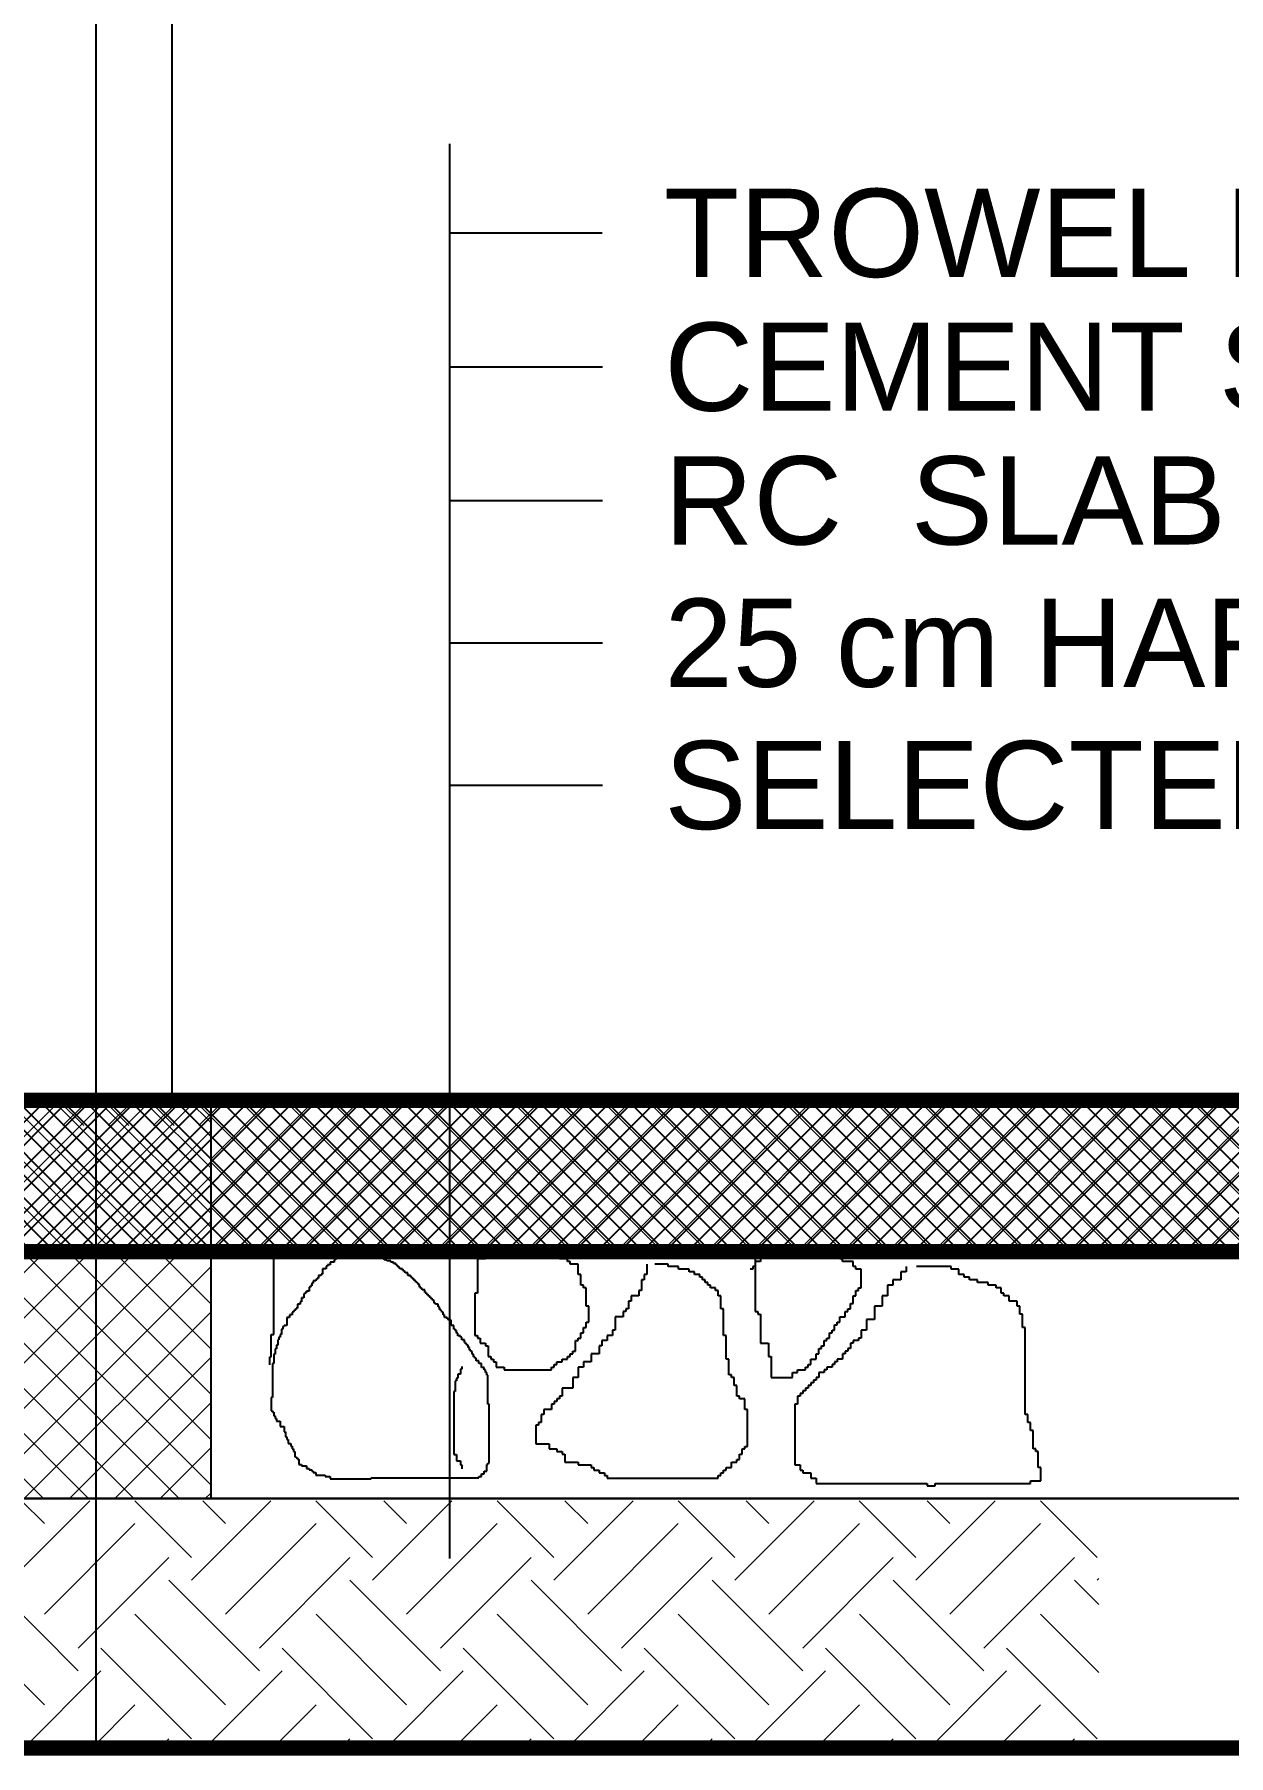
# Model space of a CAD drawing. Extents: x 250879 to 348495, y -51522 to -9360.
# Drawn here: x 281485.6 to 281722.5, y -30426.9 to -30085.6 of the extents above; entities that cross this region are included whole.
import ezdxf

# ---------------------------------------------------------------- set-up
doc = ezdxf.new("R2010")
doc.units = 0
for name, color, linetype in [('AXIS', 1, 'CONTINUOUS'), ('CURTAIN', 150, 'CONTINUOUS'), ('DIM', 3, 'CONTINUOUS'), ('TEXT', 3, 'CONTINUOUS'), ('WALL', 7, 'CONTINUOUS')]:
    doc.layers.add(name, color=color, linetype=linetype)
doc.layers.add('int fram for glaz& landscap obj.', color=252, linetype='CONTINUOUS', lineweight=15)
doc.layers.add('VIS', color=8, linetype='CONTINUOUS', lineweight=18)
doc.styles.get("Standard").update_dxf_attribs({"font": 'sanss___.ttf', "height": 15})

msp = doc.modelspace()

# ---------------------------------------------------------------- hatches: boundary and pattern name
at = {"layer": 'AXIS'}
h = msp.add_hatch(dxfattribs=at)
h.set_pattern_fill('ANSI37', color=256, style=0)
h.set_pattern_definition([(45, (10887.426, -3880), (-2.24506403, 2.24506403), []), (135, (10887.426, -3880), (-2.24506403, -2.24506403), [])])
h.paths.add_polyline_path([(280918.80191, -30297.00774), (280918.80191, -30327.00774), (283913.00858, -30327.00774), (283913.00858, -30297.00774)])
at = {"layer": 'int fram for glaz& landscap obj.'}
h = msp.add_hatch(dxfattribs=at)
h.set_pattern_fill('EARTH', color=256, scale=4, angle=45, style=0)
h.set_pattern_definition([(45, (-4472.986, -9786.993), (4e-15, 35.9210245), [25.4, -25.4]), (45, (-4479.72, -9780.258), (4e-15, 35.9210245), [25.4, -25.4]), (45, (-4486.456, -9773.523), (4e-15, 35.9210245), [25.4, -25.4]), (135, (-4486.456, -9769.033), (-35.9210245, 4e-15), [25.4, -25.4]), (135, (-4479.72, -9762.297), (-35.9210245, 4e-15), [25.4, -25.4]), (135, (-4472.986, -9755.562), (-35.9210245, 4e-15), [25.4, -25.4])])
h.paths.add_polyline_path([(281359.1188, -30376.4393), (280918.64192, -30376.4393), (280918.64192, -30425.43117), (281359.1188, -30425.43117)])
h.paths.add_polyline_path([(281696.70956, -30425.43117), (281696.70956, -30376.4393), (281359.1188, -30376.4393), (281359.1188, -30425.43117)])
edge = h.paths.add_edge_path()
edge.add_line((280702.69282, -30326.4393), (280726.23014, -30425.43117))
edge.add_line((280726.23014, -30425.43117), (280918.64192, -30425.43117))
edge.add_line((280918.64192, -30425.43117), (280918.64192, -30376.4393))
edge.add_line((280918.64192, -30376.4393), (280768.64192, -30376.4393))
edge.add_line((280768.64192, -30376.4393), (280768.64192, -30408.49508))
edge.add_line((280768.64192, -30408.49508), (280748.64192, -30408.49508))
edge.add_line((280748.64192, -30408.49508), (280748.64192, -30345.52763))
edge.add_arc((280733.05095, -30345.52763), 15.59098, -344.7979301, 0, ccw=False)
edge.add_line((280748.09635, -30341.4393), (280748.64192, -30341.4393))
edge.add_line((280748.64192, -30341.4393), (280748.64192, -30326.4393))
edge.add_line((280748.64192, -30326.4393), (280702.69282, -30326.4393))
at = {"layer": 'VIS', "ltscale": 0.0001}
h = msp.add_hatch(dxfattribs=at)
h.set_pattern_fill('ANSI37', color=256, scale=2, style=0)
h.set_pattern_definition([(45, (-67267.256, -7236.453), (-4.49012806, 4.49012806), []), (135, (-67267.256, -7236.453), (-4.49012806, -4.49012806), [])])
h.paths.add_polyline_path([(281475.12091, -30297.00774), (281520.56708, -30297.00774), (281520.56708, -30375.98063), (281475.12091, -30375.98063)])
h = msp.add_hatch(dxfattribs=at)
h.set_pattern_fill('ANSI37', color=256, scale=2, style=0)
h.set_pattern_definition([(45, (-68251.727, -10516.453), (-4.49012806, 4.49012806), []), (135, (-68251.727, -10516.453), (-4.49012806, -4.49012806), [])])
h.paths.add_polyline_path([(281605.834, -30297.00774), (281543.70219, -30297.00774), (281543.70219, -30302.00774), (281605.834, -30302.00774)], flags=17)
h.paths.add_polyline_path([(281543.70219, -30297.00774), (281538.70219, -30297.00774), (281538.70219, -30302.00774), (281543.70219, -30302.00774)], flags=17)
h.paths.add_polyline_path([(281538.70219, -30297.00774), (281488.37281, -30297.00774), (281488.37281, -30302.00774), (281538.70219, -30302.00774)])
h.paths.add_polyline_path([(282013.37281, -30327.00774), (282013.37281, -30297.00774), (281688.37281, -30297.00774), (281688.37281, -30327.00774)])
h.paths.add_polyline_path([(281520.56708, -30302.00774), (281520.56708, -30327.00774), (281688.37281, -30327.00774), (281688.37281, -30297.00774), (281605.834, -30297.00774), (281605.834, -30302.00774)])

# ---------------------------------------------------------------- linework, layer by layer
at = {"layer": 'AXIS'}
msp.add_line((281497.844, -30425.43117), (281497.844, -25587.93013), dxfattribs=at)
at = {"layer": 'CURTAIN', "linetype": 'Continuous'}
msp.add_line((281512.844, -29657.00774), (281512.844, -30297.00774), dxfattribs=at)
at = {"layer": 'DIM', "ltscale": 3}
for p, q in [((281567.98518, -30387.86933), (281567.98518, -30107.34203)), ((281567.98518, -30124.99334), (281598.19148, -30124.99334)), ((281567.98518, -30151.5177), (281598.25849, -30151.5177)), ((281567.98518, -30178.04207), (281598.25849, -30178.04207)), ((281567.98518, -30206.26154), (281598.25849, -30206.26154)), ((281567.98518, -30234.481), (281598.25849, -30234.481))]:
    msp.add_line(p, q, dxfattribs=at)
at = {"layer": 'VIS', "ltscale": 0.0001}
msp.add_line((280450.27447, -30297.00774), (284658.39662, -30297.00774), dxfattribs=at)
at = {"layer": 'WALL', "linetype": 'Continuous'}
for p, q in [((281532.29243, -30327.81173), (281532.29243, -30327.55126)), ((281532.81443, -30327.81173), (281532.29243, -30327.81173)), ((281532.81443, -30328.0722), (281532.81443, -30327.81173)), ((281533.07544, -30328.0722), (281532.81443, -30328.0722)), ((281533.07544, -30343.43747), (281533.07544, -30328.0722)), ((281545.32818, -30328.59265), (281545.06718, -30328.59265)), ((281545.06718, -30328.59265), (281545.06718, -30329.11359)), ((281546.11023, -30328.33267), (281545.32818, -30328.33267)), ((281545.32818, -30328.33267), (281545.32818, -30328.59265)), ((281546.37123, -30327.55126), (281546.11023, -30327.55126)), ((281546.11023, -30327.55126), (281546.11023, -30328.33267)), ((281546.89228, -30327.29079), (281546.37123, -30327.29079)), ((281546.37123, -30327.29079), (281546.37123, -30327.55126)), ((281547.67433, -30326.76985), (281546.89228, -30326.76985)), ((281546.89228, -30326.76985), (281546.89228, -30327.29079)), ((281551.06353, -30327.55126), (281546.89228, -30327.55126)), ((281548.19633, -30326.50938), (281547.67433, -30326.50938)), ((281547.67433, -30326.50938), (281547.67433, -30326.76985)), ((281551.06353, -30327.81173), (281551.06353, -30327.55126)), ((281553.67068, -30327.81173), (281551.06353, -30327.81173)), ((281553.67068, -30328.0722), (281553.67068, -30327.81173)), ((281554.19268, -30328.0722), (281553.67068, -30328.0722)), ((281554.19268, -30328.33267), (281554.19268, -30328.0722)), ((281554.97473, -30328.33267), (281554.19268, -30328.33267)), ((281554.97473, -30328.59265), (281554.97473, -30328.33267)), ((281555.49578, -30328.59265), (281554.97473, -30328.59265)), ((281555.49578, -30328.85312), (281555.49578, -30328.59265)), ((281575.08155, -30328.40445), (281573.5069, -30328.40445)), ((281573.5069, -30328.40445), (281573.5069, -30335.21692)), ((281577.70406, -30327.88012), (281575.08155, -30327.88012)), ((281575.08155, -30327.88012), (281575.08155, -30328.40445)), ((281581.37633, -30327.35627), (281577.70406, -30327.35627)), ((281577.70406, -30327.35627), (281577.70406, -30327.88012)), ((281589.76969, -30327.88012), (281581.37633, -30327.88012)), ((281589.76969, -30328.40445), (281589.76969, -30327.88012)), ((281591.34338, -30328.40445), (281589.76969, -30328.40445)), ((281591.34338, -30328.9283), (281591.34338, -30328.40445)), ((281628.59003, -30328.40445), (281628.59003, -30338.88483)), ((281630.16373, -30327.35627), (281629.6398, -30327.35627)), ((281629.6398, -30327.35627), (281629.6398, -30328.9283)), ((281630.68861, -30326.83242), (281630.16373, -30326.83242)), ((281630.16373, -30326.83242), (281630.16373, -30327.35627)), ((281640.65566, -30326.30809), (281630.68861, -30326.30809)), ((281630.68861, -30326.30809), (281630.68861, -30326.83242)), ((281640.65566, -30326.83242), (281640.65566, -30326.30809)), ((281641.70543, -30326.83242), (281640.65566, -30326.83242)), ((281641.70543, -30327.35627), (281641.70543, -30326.83242)), ((281643.80305, -30327.35627), (281641.70543, -30327.35627)), ((281643.80305, -30327.88012), (281643.80305, -30327.35627)), ((281645.3777, -30327.88012), (281643.80305, -30327.88012)), ((281645.3777, -30328.40445), (281645.3777, -30327.88012)), ((281645.90163, -30328.40445), (281645.3777, -30328.40445)), ((281645.90163, -30328.9283), (281645.90163, -30328.40445)), ((281542.46099, -30331.71828), (281541.93898, -30331.71828)), ((281541.93898, -30331.71828), (281541.93898, -30332.23874)), ((281542.72103, -30331.45781), (281542.46099, -30331.45781)), ((281542.46099, -30331.45781), (281542.46099, -30331.71828)), ((281543.50308, -30330.41594), (281542.72103, -30330.41594)), ((281542.72103, -30330.41594), (281542.72103, -30331.45781)), ((281543.76408, -30329.895), (281543.50308, -30329.895)), ((281543.50308, -30329.895), (281543.50308, -30330.41594)), ((281544.28513, -30329.63453), (281543.76408, -30329.63453)), ((281543.76408, -30329.63453), (281543.76408, -30329.895)), ((281545.06718, -30329.11359), (281544.28513, -30329.11359)), ((281544.28513, -30329.11359), (281544.28513, -30329.63453)), ((281556.27783, -30328.85312), (281555.49578, -30328.85312)), ((281556.27783, -30329.11359), (281556.27783, -30328.85312)), ((281556.79984, -30329.11359), (281556.27783, -30329.11359)), ((281556.79984, -30329.37406), (281556.79984, -30329.11359)), ((281557.32088, -30329.37406), (281556.79984, -30329.37406)), ((281557.32088, -30329.63453), (281557.32088, -30329.37406)), ((281557.58188, -30329.63453), (281557.32088, -30329.63453)), ((281557.58188, -30329.895), (281557.58188, -30329.63453)), ((281557.84289, -30329.895), (281557.58188, -30329.895)), ((281557.84289, -30330.15547), (281557.84289, -30329.895)), ((281558.10293, -30330.15547), (281557.84289, -30330.15547)), ((281558.10293, -30330.41594), (281558.10293, -30330.15547)), ((281558.62494, -30330.41594), (281558.10293, -30330.41594)), ((281558.62494, -30330.67641), (281558.62494, -30330.41594)), ((281558.88498, -30330.67641), (281558.62494, -30330.67641)), ((281558.88498, -30330.93688), (281558.88498, -30330.67641)), ((281559.14598, -30330.93688), (281558.88498, -30330.93688)), ((281559.14598, -30331.19734), (281559.14598, -30330.93688)), ((281559.66703, -30331.19734), (281559.14598, -30331.19734)), ((281559.66703, -30331.71828), (281559.66703, -30331.19734)), ((281560.18904, -30331.71828), (281559.66703, -30331.71828)), ((281560.18904, -30331.97827), (281560.18904, -30331.71828)), ((281560.45004, -30331.97827), (281560.18904, -30331.97827)), ((281560.45004, -30332.23874), (281560.45004, -30331.97827)), ((281591.86826, -30328.9283), (281591.34338, -30328.9283)), ((281591.86826, -30329.45215), (281591.86826, -30328.9283)), ((281593.44196, -30329.45215), (281591.86826, -30329.45215)), ((281593.44196, -30331.54852), (281593.44196, -30329.45215)), ((281593.96684, -30331.54852), (281593.44196, -30331.54852)), ((281593.96684, -30333.64488), (281593.96684, -30331.54852)), ((281607.08128, -30331.54852), (281606.55736, -30331.54852)), ((281606.55736, -30331.54852), (281606.55736, -30332.5967)), ((281607.08128, -30329.45215), (281607.08128, -30331.54852)), ((281611.27844, -30329.45215), (281608.65497, -30329.45215)), ((281611.27844, -30329.97649), (281611.27844, -30329.45215)), ((281613.37702, -30329.97649), (281611.27844, -30329.97649)), ((281613.37702, -30330.50033), (281613.37702, -30329.97649)), ((281615.47559, -30330.50033), (281613.37702, -30330.50033)), ((281615.47559, -30331.02467), (281615.47559, -30330.50033)), ((281616.5244, -30331.02467), (281615.47559, -30331.02467)), ((281616.5244, -30331.54852), (281616.5244, -30331.02467)), ((281617.57321, -30331.54852), (281616.5244, -30331.54852)), ((281617.57321, -30332.07237), (281617.57321, -30331.54852)), ((281628.06515, -30330.50033), (281627.54122, -30330.50033)), ((281628.59003, -30329.97649), (281628.06515, -30329.97649)), ((281628.06515, -30329.97649), (281628.06515, -30330.50033)), ((281629.6398, -30328.9283), (281628.59003, -30328.9283)), ((281628.59003, -30328.9283), (281628.59003, -30329.97649)), ((281648.0002, -30328.9283), (281645.90163, -30328.9283)), ((281648.0002, -30329.97649), (281648.0002, -30328.9283)), ((281648.52509, -30329.97649), (281648.0002, -30329.97649)), ((281648.52509, -30330.50033), (281648.52509, -30329.97649)), ((281649.5739, -30330.50033), (281648.52509, -30330.50033)), ((281649.5739, -30334.16873), (281649.5739, -30330.50033)), ((281658.49214, -30331.02467), (281657.44333, -30331.02467)), ((281657.44333, -30331.02467), (281657.44333, -30332.5967)), ((281658.49214, -30329.97649), (281658.49214, -30331.02467)), ((281667.41038, -30329.97649), (281660.59072, -30329.97649)), ((281667.41038, -30330.50033), (281667.41038, -30329.97649)), ((281668.98407, -30330.50033), (281667.41038, -30330.50033)), ((281668.98407, -30331.54852), (281668.98407, -30330.50033)), ((281670.03288, -30331.54852), (281668.98407, -30331.54852)), ((281670.03288, -30332.07237), (281670.03288, -30331.54852)), ((281539.33183, -30335.36389), (281539.07083, -30335.36389)), ((281539.07083, -30335.36389), (281539.07083, -30336.14529)), ((281539.59283, -30335.1039), (281539.33183, -30335.1039)), ((281539.33183, -30335.1039), (281539.33183, -30335.36389)), ((281540.11388, -30334.84343), (281539.59283, -30334.84343)), ((281539.59283, -30334.84343), (281539.59283, -30335.1039)), ((281540.37488, -30334.06202), (281540.11388, -30334.06202)), ((281540.11388, -30334.06202), (281540.11388, -30334.84343)), ((281540.63589, -30333.80155), (281540.37488, -30333.80155)), ((281540.37488, -30333.80155), (281540.37488, -30334.06202)), ((281540.89593, -30333.28062), (281540.63589, -30333.28062)), ((281540.63589, -30333.28062), (281540.63589, -30333.80155)), ((281541.41794, -30332.75968), (281540.89593, -30332.75968)), ((281540.89593, -30332.75968), (281540.89593, -30333.28062)), ((281541.67798, -30332.49921), (281541.41794, -30332.49921)), ((281541.41794, -30332.49921), (281541.41794, -30332.75968)), ((281541.93898, -30332.23874), (281541.67798, -30332.23874)), ((281541.67798, -30332.23874), (281541.67798, -30332.49921)), ((281560.71008, -30332.23874), (281560.45004, -30332.23874)), ((281560.71008, -30332.49921), (281560.71008, -30332.23874)), ((281560.97108, -30332.49921), (281560.71008, -30332.49921)), ((281560.97108, -30332.75968), (281560.97108, -30332.49921)), ((281561.23209, -30332.75968), (281560.97108, -30332.75968)), ((281561.23209, -30333.02015), (281561.23209, -30332.75968)), ((281561.49213, -30333.02015), (281561.23209, -30333.02015)), ((281561.49213, -30333.28062), (281561.49213, -30333.02015)), ((281561.75313, -30333.28062), (281561.49213, -30333.28062)), ((281561.75313, -30333.54109), (281561.75313, -30333.28062)), ((281562.01414, -30333.54109), (281561.75313, -30333.54109)), ((281562.01414, -30334.06202), (281562.01414, -30333.54109)), ((281562.27418, -30334.06202), (281562.01414, -30334.06202)), ((281562.27418, -30334.32249), (281562.27418, -30334.06202)), ((281562.53518, -30334.32249), (281562.27418, -30334.32249)), ((281562.53518, -30334.58296), (281562.53518, -30334.32249)), ((281563.05623, -30334.58296), (281562.53518, -30334.58296)), ((281563.05623, -30335.1039), (281563.05623, -30334.58296)), ((281563.31723, -30335.1039), (281563.05623, -30335.1039)), ((281563.31723, -30335.36389), (281563.31723, -30335.1039)), ((281563.57823, -30335.36389), (281563.31723, -30335.36389)), ((281563.57823, -30335.62436), (281563.57823, -30335.36389)), ((281573.5069, -30335.21692), (281572.98298, -30335.21692)), ((281572.98298, -30335.21692), (281572.98298, -30343.60142)), ((281594.49173, -30333.64488), (281593.96684, -30333.64488)), ((281594.49173, -30334.16873), (281594.49173, -30333.64488)), ((281595.01565, -30334.16873), (281594.49173, -30334.16873)), ((281595.01565, -30337.83713), (281595.01565, -30334.16873)), ((281606.03247, -30334.69258), (281605.50759, -30334.69258)), ((281605.50759, -30334.69258), (281605.50759, -30335.74077)), ((281606.55736, -30332.5967), (281606.03247, -30332.5967)), ((281606.03247, -30332.5967), (281606.03247, -30334.69258)), ((281618.0981, -30332.07237), (281617.57321, -30332.07237)), ((281618.0981, -30332.5967), (281618.0981, -30332.07237)), ((281618.62298, -30332.5967), (281618.0981, -30332.5967)), ((281618.62298, -30333.12055), (281618.62298, -30332.5967)), ((281619.14691, -30333.12055), (281618.62298, -30333.12055)), ((281619.14691, -30333.64488), (281619.14691, -30333.12055)), ((281619.67179, -30333.64488), (281619.14691, -30333.64488)), ((281619.67179, -30334.16873), (281619.67179, -30333.64488)), ((281620.72156, -30334.16873), (281619.67179, -30334.16873)), ((281620.72156, -30334.69258), (281620.72156, -30334.16873)), ((281621.24549, -30334.69258), (281620.72156, -30334.69258)), ((281621.24549, -30335.74077), (281621.24549, -30334.69258)), ((281648.52509, -30335.74077), (281648.52509, -30334.69258)), ((281648.52509, -30334.69258), (281649.04901, -30334.69258)), ((281649.04901, -30334.69258), (281649.04901, -30334.16873)), ((281649.04901, -30334.16873), (281649.5739, -30334.16873)), ((281655.86963, -30333.64488), (281654.81987, -30333.64488)), ((281654.81987, -30333.64488), (281654.81987, -30335.74077)), ((281657.44333, -30332.5967), (281655.86963, -30332.5967)), ((281655.86963, -30332.5967), (281655.86963, -30333.64488)), ((281671.08265, -30332.07237), (281670.03288, -30332.07237)), ((281671.08265, -30332.5967), (281671.08265, -30332.07237)), ((281672.65634, -30332.5967), (281671.08265, -30332.5967)), ((281672.65634, -30333.12055), (281672.65634, -30332.5967)), ((281674.75492, -30333.12055), (281672.65634, -30333.12055)), ((281674.75492, -30333.64488), (281674.75492, -30333.12055)), ((281676.32862, -30333.64488), (281674.75492, -30333.64488)), ((281676.32862, -30334.16873), (281676.32862, -30333.64488)), ((281677.37743, -30334.16873), (281676.32862, -30334.16873)), ((281677.37743, -30335.21692), (281677.37743, -30334.16873)), ((281677.90231, -30335.21692), (281677.37743, -30335.21692)), ((281677.90231, -30335.74077), (281677.90231, -30335.21692)), ((281537.24669, -30338.7495), (281536.98568, -30338.7495)), ((281536.98568, -30338.7495), (281536.98568, -30339.00997)), ((281537.50673, -30338.48952), (281537.24669, -30338.48952)), ((281537.24669, -30338.48952), (281537.24669, -30338.7495)), ((281537.76773, -30338.22905), (281537.50673, -30338.22905)), ((281537.50673, -30338.22905), (281537.50673, -30338.48952)), ((281538.28878, -30337.44764), (281537.76773, -30337.44764)), ((281537.76773, -30337.44764), (281537.76773, -30338.22905)), ((281538.54978, -30336.9267), (281538.28878, -30336.9267)), ((281538.28878, -30336.9267), (281538.28878, -30337.44764)), ((281539.07083, -30336.14529), (281538.54978, -30336.14529)), ((281538.54978, -30336.14529), (281538.54978, -30336.9267)), ((281563.83924, -30335.62436), (281563.57823, -30335.62436)), ((281563.83924, -30335.88483), (281563.83924, -30335.62436)), ((281564.09928, -30335.88483), (281563.83924, -30335.88483)), ((281564.09928, -30336.14529), (281564.09928, -30335.88483)), ((281564.36028, -30336.14529), (281564.09928, -30336.14529)), ((281564.36028, -30336.40576), (281564.36028, -30336.14529)), ((281564.62129, -30336.40576), (281564.36028, -30336.40576)), ((281564.62129, -30336.66623), (281564.62129, -30336.40576)), ((281564.88133, -30336.66623), (281564.62129, -30336.66623)), ((281564.88133, -30337.18717), (281564.88133, -30336.66623)), ((281565.14233, -30337.18717), (281564.88133, -30337.18717)), ((281565.14233, -30337.44764), (281565.14233, -30337.18717)), ((281565.66338, -30337.44764), (281565.14233, -30337.44764)), ((281565.66338, -30337.96858), (281565.66338, -30337.44764)), ((281565.92438, -30337.96858), (281565.66338, -30337.96858)), ((281565.92438, -30338.48952), (281565.92438, -30337.96858)), ((281566.18539, -30338.48952), (281565.92438, -30338.48952)), ((281566.18539, -30338.7495), (281566.18539, -30338.48952)), ((281566.44639, -30338.7495), (281566.18539, -30338.7495)), ((281566.44639, -30339.00997), (281566.44639, -30338.7495)), ((281595.54054, -30337.83713), (281595.01565, -30337.83713)), ((281595.54054, -30340.9812), (281595.54054, -30337.83713)), ((281603.40901, -30338.36098), (281602.88508, -30338.36098)), ((281602.88508, -30338.36098), (281602.88508, -30338.88483)), ((281603.93389, -30336.78895), (281603.40901, -30336.78895)), ((281603.40901, -30336.78895), (281603.40901, -30338.36098)), ((281605.50759, -30335.74077), (281603.93389, -30335.74077)), ((281603.93389, -30335.74077), (281603.93389, -30336.78895)), ((281621.77037, -30335.74077), (281621.24549, -30335.74077)), ((281621.77037, -30338.36098), (281621.77037, -30335.74077)), ((281622.29526, -30338.36098), (281621.77037, -30338.36098)), ((281622.29526, -30343.60142), (281622.29526, -30338.36098)), ((281646.9514, -30338.88483), (281646.9514, -30338.36098)), ((281646.9514, -30338.36098), (281647.47532, -30338.36098)), ((281647.47532, -30338.36098), (281647.47532, -30337.3128)), ((281647.47532, -30337.3128), (281648.0002, -30337.3128)), ((281648.0002, -30337.3128), (281648.0002, -30335.74077)), ((281648.0002, -30335.74077), (281648.52509, -30335.74077)), ((281653.77106, -30337.83713), (281652.19736, -30337.83713)), ((281652.19736, -30337.83713), (281652.19736, -30340.45735)), ((281654.81987, -30335.74077), (281653.77106, -30335.74077)), ((281653.77106, -30335.74077), (281653.77106, -30337.83713)), ((281678.95112, -30335.74077), (281677.90231, -30335.74077)), ((281678.95112, -30336.78895), (281678.95112, -30335.74077)), ((281680.52482, -30336.78895), (281678.95112, -30336.78895)), ((281680.52482, -30337.83713), (281680.52482, -30336.78895)), ((281681.0497, -30337.83713), (281680.52482, -30337.83713)), ((281681.0497, -30339.40917), (281681.0497, -30337.83713)), ((281535.16058, -30341.87514), (281534.89958, -30341.87514)), ((281534.89958, -30341.87514), (281534.89958, -30342.39559)), ((281535.68163, -30341.61467), (281535.16058, -30341.61467)), ((281535.16058, -30341.61467), (281535.16058, -30341.87514)), ((281536.20363, -30340.05185), (281535.68163, -30340.05185)), ((281535.68163, -30340.05185), (281535.68163, -30341.61467)), ((281536.72468, -30339.53091), (281536.20363, -30339.53091)), ((281536.20363, -30339.53091), (281536.20363, -30340.05185)), ((281536.98568, -30339.00997), (281536.72468, -30339.00997)), ((281536.72468, -30339.00997), (281536.72468, -30339.53091)), ((281566.70643, -30339.00997), (281566.44639, -30339.00997)), ((281566.70643, -30339.53091), (281566.70643, -30339.00997)), ((281566.96743, -30339.53091), (281566.70643, -30339.53091)), ((281566.96743, -30340.05185), (281566.96743, -30339.53091)), ((281567.48848, -30340.05185), (281566.96743, -30340.05185)), ((281567.48848, -30340.31232), (281567.48848, -30340.05185)), ((281567.74948, -30340.31232), (281567.48848, -30340.31232)), ((281567.74948, -30340.57279), (281567.74948, -30340.31232)), ((281568.27053, -30340.57279), (281567.74948, -30340.57279)), ((281568.27053, -30341.61467), (281568.27053, -30340.57279)), ((281568.79254, -30341.61467), (281568.27053, -30341.61467)), ((281568.79254, -30342.39559), (281568.79254, -30341.61467)), ((281594.49173, -30343.07708), (281594.49173, -30342.02938)), ((281594.49173, -30342.02938), (281595.01565, -30342.02938)), ((281595.01565, -30342.02938), (281595.01565, -30340.9812)), ((281595.01565, -30340.9812), (281595.54054, -30340.9812)), ((281602.3602, -30339.93302), (281600.7865, -30339.93302)), ((281600.7865, -30339.93302), (281600.7865, -30342.55323)), ((281602.88508, -30338.88483), (281602.3602, -30338.88483)), ((281602.3602, -30338.88483), (281602.3602, -30339.93302)), ((281628.59003, -30338.88483), (281629.11492, -30338.88483)), ((281629.11492, -30338.88483), (281629.11492, -30339.40917)), ((281629.11492, -30339.40917), (281629.6398, -30339.40917)), ((281629.6398, -30339.40917), (281629.6398, -30345.17345)), ((281644.32793, -30342.55323), (281644.32793, -30341.50505)), ((281644.32793, -30341.50505), (281644.85282, -30341.50505)), ((281644.85282, -30341.50505), (281644.85282, -30340.9812)), ((281644.85282, -30340.9812), (281645.3777, -30340.9812)), ((281645.3777, -30340.9812), (281645.3777, -30339.93302)), ((281645.3777, -30339.93302), (281646.42651, -30339.93302)), ((281646.42651, -30339.93302), (281646.42651, -30338.88483)), ((281646.42651, -30338.88483), (281646.9514, -30338.88483)), ((281652.19736, -30340.45735), (281650.62367, -30340.45735)), ((281650.62367, -30340.45735), (281650.62367, -30342.55323)), ((281681.57458, -30339.40917), (281681.0497, -30339.40917)), ((281681.57458, -30342.02938), (281681.57458, -30339.40917)), ((281682.09947, -30342.02938), (281681.57458, -30342.02938)), ((281682.09947, -30359.32223), (281682.09947, -30342.02938)), ((281532.55343, -30347.86497), (281532.55343, -30343.43747)), ((281532.55343, -30343.43747), (281533.07544, -30343.43747)), ((281533.85749, -30345.52074), (281533.59648, -30345.52074)), ((281533.59648, -30345.52074), (281533.59648, -30346.30215)), ((281534.11753, -30344.47935), (281533.85749, -30344.47935)), ((281533.85749, -30344.47935), (281533.85749, -30345.52074)), ((281534.37853, -30343.95841), (281534.11753, -30343.95841)), ((281534.11753, -30343.95841), (281534.11753, -30344.47935)), ((281534.63954, -30343.43747), (281534.37853, -30343.43747)), ((281534.37853, -30343.43747), (281534.37853, -30343.95841)), ((281534.89958, -30342.39559), (281534.63954, -30342.39559)), ((281534.63954, -30342.39559), (281534.63954, -30343.43747)), ((281569.05258, -30342.39559), (281568.79254, -30342.39559)), ((281569.05258, -30342.65606), (281569.05258, -30342.39559)), ((281569.31358, -30342.65606), (281569.05258, -30342.65606)), ((281569.31358, -30343.177), (281569.31358, -30342.65606)), ((281569.57458, -30343.177), (281569.31358, -30343.177)), ((281569.57458, -30343.69794), (281569.57458, -30343.177)), ((281570.09563, -30343.69794), (281569.57458, -30343.69794)), ((281570.09563, -30343.95841), (281570.09563, -30343.69794)), ((281570.35663, -30343.95841), (281570.09563, -30343.95841)), ((281570.35663, -30344.47935), (281570.35663, -30343.95841)), ((281570.87768, -30344.47935), (281570.35663, -30344.47935)), ((281570.87768, -30345.00029), (281570.87768, -30344.47935)), ((281571.13868, -30345.00029), (281570.87768, -30345.00029)), ((281571.13868, -30345.26027), (281571.13868, -30345.00029)), ((281571.39969, -30345.26027), (281571.13868, -30345.26027)), ((281571.39969, -30345.52074), (281571.39969, -30345.26027)), ((281571.65973, -30345.52074), (281571.39969, -30345.52074)), ((281571.65973, -30346.04168), (281571.65973, -30345.52074)), ((281572.98298, -30343.60142), (281573.5069, -30343.60142)), ((281573.5069, -30343.60142), (281573.5069, -30344.12526)), ((281573.5069, -30344.12526), (281574.03179, -30344.12526)), ((281574.03179, -30344.12526), (281574.03179, -30345.17345)), ((281574.03179, -30345.17345), (281575.08155, -30345.17345)), ((281575.08155, -30345.17345), (281575.08155, -30345.6973)), ((281592.91707, -30346.74548), (281592.91707, -30344.6496)), ((281592.91707, -30344.6496), (281593.44196, -30344.6496)), ((281593.44196, -30344.6496), (281593.44196, -30344.12526)), ((281593.44196, -30344.12526), (281593.96684, -30344.12526)), ((281593.96684, -30344.12526), (281593.96684, -30343.07708)), ((281593.96684, -30343.07708), (281594.49173, -30343.07708)), ((281599.21281, -30344.6496), (281598.16304, -30344.6496)), ((281598.16304, -30344.6496), (281598.16304, -30345.6973)), ((281600.26162, -30343.60142), (281599.21281, -30343.60142)), ((281599.21281, -30343.60142), (281599.21281, -30344.6496)), ((281600.7865, -30342.55323), (281600.26162, -30342.55323)), ((281600.26162, -30342.55323), (281600.26162, -30343.60142)), ((281622.81918, -30343.60142), (281622.29526, -30343.60142)), ((281622.81918, -30348.31751), (281622.81918, -30343.60142)), ((281629.6398, -30345.17345), (281631.2135, -30345.17345)), ((281631.2135, -30345.17345), (281631.2135, -30347.79366)), ((281642.22935, -30345.6973), (281642.22935, -30344.6496)), ((281642.22935, -30344.6496), (281642.75424, -30344.6496)), ((281642.75424, -30344.6496), (281642.75424, -30344.12526)), ((281642.75424, -30344.12526), (281643.27912, -30344.12526)), ((281643.27912, -30344.12526), (281643.27912, -30343.07708)), ((281643.27912, -30343.07708), (281643.80305, -30343.07708)), ((281643.80305, -30343.07708), (281643.80305, -30342.55323)), ((281643.80305, -30342.55323), (281644.32793, -30342.55323)), ((281648.0002, -30345.17345), (281647.47532, -30345.17345)), ((281647.47532, -30345.17345), (281647.47532, -30346.22163)), ((281649.04901, -30344.6496), (281648.0002, -30344.6496)), ((281648.0002, -30344.6496), (281648.0002, -30345.17345)), ((281649.5739, -30344.12526), (281649.04901, -30344.12526)), ((281649.04901, -30344.12526), (281649.04901, -30344.6496)), ((281650.62367, -30342.55323), (281649.5739, -30342.55323)), ((281649.5739, -30342.55323), (281649.5739, -30344.12526)), ((281532.29243, -30349.4273), (281532.29243, -30347.86497)), ((281532.29243, -30347.86497), (281532.55343, -30347.86497)), ((281533.33548, -30347.34403), (281533.07544, -30347.34403)), ((281533.07544, -30347.34403), (281533.07544, -30349.16683)), ((281533.59648, -30346.30215), (281533.33548, -30346.30215)), ((281533.33548, -30346.30215), (281533.33548, -30347.34403)), ((281571.92073, -30346.04168), (281571.65973, -30346.04168)), ((281571.92073, -30346.56262), (281571.92073, -30346.04168)), ((281572.18174, -30346.56262), (281571.92073, -30346.56262)), ((281572.18174, -30346.82309), (281572.18174, -30346.56262)), ((281572.44274, -30346.82309), (281572.18174, -30346.82309)), ((281572.44274, -30347.34403), (281572.44274, -30346.82309)), ((281572.70278, -30347.34403), (281572.44274, -30347.34403)), ((281572.70278, -30347.86497), (281572.70278, -30347.34403)), ((281572.96378, -30347.86497), (281572.70278, -30347.86497)), ((281572.96378, -30348.12544), (281572.96378, -30347.86497)), ((281573.22479, -30348.12544), (281572.96378, -30348.12544)), ((281573.22479, -30348.64589), (281573.22479, -30348.12544)), ((281573.74583, -30348.64589), (281573.22479, -30348.64589)), ((281573.74583, -30349.16683), (281573.74583, -30348.64589)), ((281575.08155, -30345.6973), (281575.60548, -30345.6973)), ((281575.60548, -30345.6973), (281575.60548, -30347.79366)), ((281575.60548, -30347.79366), (281576.13036, -30347.79366)), ((281576.13036, -30347.79366), (281576.13036, -30348.31751)), ((281576.13036, -30348.31751), (281576.65525, -30348.31751)), ((281576.65525, -30348.31751), (281576.65525, -30348.84185)), ((281576.65525, -30348.84185), (281577.17917, -30348.84185)), ((281577.17917, -30348.84185), (281577.17917, -30349.88955)), ((281589.24576, -30349.3657), (281589.24576, -30348.84185)), ((281589.24576, -30348.84185), (281590.29457, -30348.84185)), ((281590.29457, -30348.84185), (281590.29457, -30348.31751)), ((281590.29457, -30348.31751), (281591.34338, -30348.31751)), ((281591.34338, -30348.31751), (281591.34338, -30347.79366)), ((281591.34338, -30347.79366), (281591.86826, -30347.79366)), ((281591.86826, -30347.79366), (281591.86826, -30347.26982)), ((281591.86826, -30347.26982), (281592.39315, -30347.26982)), ((281592.39315, -30347.26982), (281592.39315, -30346.74548)), ((281592.39315, -30346.74548), (281592.91707, -30346.74548)), ((281596.06542, -30348.84185), (281594.49173, -30348.84185)), ((281594.49173, -30348.84185), (281594.49173, -30349.88955)), ((281597.63912, -30347.26982), (281596.06542, -30347.26982)), ((281596.06542, -30347.26982), (281596.06542, -30348.84185)), ((281598.16304, -30345.6973), (281597.63912, -30345.6973)), ((281597.63912, -30345.6973), (281597.63912, -30347.26982)), ((281623.34407, -30348.31751), (281622.81918, -30348.31751)), ((281623.34407, -30351.46206), (281623.34407, -30348.31751)), ((281631.2135, -30347.79366), (281631.73742, -30347.79366)), ((281631.73742, -30347.79366), (281631.73742, -30351.98591)), ((281639.60685, -30349.3657), (281639.60685, -30348.31751)), ((281639.60685, -30348.31751), (281640.65566, -30348.31751)), ((281640.65566, -30348.31751), (281640.65566, -30347.26982)), ((281640.65566, -30347.26982), (281641.18054, -30347.26982)), ((281641.18054, -30347.26982), (281641.18054, -30346.22163)), ((281641.18054, -30346.22163), (281641.70543, -30346.22163)), ((281641.70543, -30346.22163), (281641.70543, -30345.6973)), ((281641.70543, -30345.6973), (281642.22935, -30345.6973)), ((281644.85282, -30348.84185), (281644.32793, -30348.84185)), ((281644.32793, -30348.84185), (281644.32793, -30349.3657)), ((281645.90163, -30348.31751), (281644.85282, -30348.31751)), ((281644.85282, -30348.31751), (281644.85282, -30348.84185)), ((281646.42651, -30347.26982), (281645.90163, -30347.26982)), ((281645.90163, -30347.26982), (281645.90163, -30348.31751)), ((281646.9514, -30346.74548), (281646.42651, -30346.74548)), ((281646.42651, -30346.74548), (281646.42651, -30347.26982)), ((281647.47532, -30346.22163), (281646.9514, -30346.22163)), ((281646.9514, -30346.22163), (281646.9514, -30346.74548)), ((281533.07544, -30349.16683), (281532.81443, -30349.16683)), ((281532.81443, -30349.16683), (281532.81443, -30355.93806)), ((281569.57694, -30352.10669), (281569.3169, -30352.10669)), ((281569.3169, -30352.10669), (281569.3169, -30352.62763)), ((281570.09895, -30351.32528), (281569.57694, -30351.32528)), ((281569.57694, -30351.32528), (281569.57694, -30352.10669)), ((281570.35899, -30350.2834), (281570.09895, -30350.2834)), ((281570.09895, -30350.2834), (281570.09895, -30351.32528)), ((281570.35899, -30349.76295), (281570.35899, -30350.2834)), ((281574.26688, -30349.16683), (281573.74583, -30349.16683)), ((281574.26688, -30349.94824), (281574.26688, -30349.16683)), ((281574.78889, -30349.94824), (281574.26688, -30349.94824)), ((281574.78889, -30350.46918), (281574.78889, -30349.94824)), ((281575.04893, -30350.46918), (281574.78889, -30350.46918)), ((281575.04893, -30350.99011), (281575.04893, -30350.46918)), ((281575.30993, -30350.99011), (281575.04893, -30350.99011)), ((281575.30993, -30351.51105), (281575.30993, -30350.99011)), ((281575.57094, -30351.51105), (281575.30993, -30351.51105)), ((281575.57094, -30357.24041), (281575.57094, -30351.51105)), ((281577.17917, -30349.88955), (281578.75383, -30349.88955)), ((281578.75383, -30349.88955), (281578.75383, -30350.41388)), ((281578.75383, -30350.41388), (281588.19599, -30350.41388)), ((281588.19599, -30350.41388), (281588.19599, -30349.88955)), ((281588.19599, -30349.88955), (281588.72088, -30349.88955)), ((281588.72088, -30349.88955), (281588.72088, -30349.3657)), ((281588.72088, -30349.3657), (281589.24576, -30349.3657)), ((281593.44196, -30351.98591), (281592.39315, -30351.98591)), ((281592.39315, -30351.98591), (281592.39315, -30354.08228)), ((281594.49173, -30349.88955), (281593.44196, -30349.88955)), ((281593.44196, -30349.88955), (281593.44196, -30351.98591)), ((281623.86895, -30351.46206), (281623.34407, -30351.46206)), ((281623.86895, -30351.98591), (281623.86895, -30351.46206)), ((281624.39287, -30351.98591), (281623.86895, -30351.98591)), ((281624.39287, -30353.55795), (281624.39287, -30351.98591)), ((281631.73742, -30351.98591), (281635.93458, -30351.98591)), ((281635.93458, -30351.98591), (281635.93458, -30350.93773)), ((281635.93458, -30350.93773), (281636.98339, -30350.93773)), ((281636.98339, -30350.93773), (281636.98339, -30350.41388)), ((281636.98339, -30350.41388), (281638.55708, -30350.41388)), ((281638.55708, -30350.41388), (281638.55708, -30349.88955)), ((281638.55708, -30349.88955), (281639.08197, -30349.88955)), ((281639.08197, -30349.88955), (281639.08197, -30349.3657)), ((281639.08197, -30349.3657), (281639.60685, -30349.3657)), ((281641.18054, -30351.98591), (281640.65566, -30351.98591)), ((281640.65566, -30351.98591), (281640.65566, -30352.50976)), ((281642.22935, -30350.93773), (281641.18054, -30350.93773)), ((281641.18054, -30350.93773), (281641.18054, -30351.98591)), ((281642.75424, -30350.41388), (281642.22935, -30350.41388)), ((281642.22935, -30350.41388), (281642.22935, -30350.93773)), ((281643.80305, -30349.88955), (281642.75424, -30349.88955)), ((281642.75424, -30349.88955), (281642.75424, -30350.41388)), ((281644.32793, -30349.3657), (281643.80305, -30349.3657)), ((281643.80305, -30349.3657), (281643.80305, -30349.88955)), ((281569.05589, -30354.7109), (281568.79489, -30354.7109)), ((281568.79489, -30354.7109), (281568.79489, -30367.21149)), ((281569.3169, -30352.62763), (281569.05589, -30352.62763)), ((281569.05589, -30352.62763), (281569.05589, -30354.7109)), ((281590.29457, -30355.65431), (281589.76969, -30355.65431)), ((281589.76969, -30355.65431), (281589.76969, -30356.17816)), ((281592.39315, -30354.08228), (281590.29457, -30354.08228)), ((281590.29457, -30354.08228), (281590.29457, -30355.65431)), ((281624.91776, -30353.55795), (281624.39287, -30353.55795)), ((281624.91776, -30355.65431), (281624.91776, -30353.55795)), ((281625.44264, -30355.65431), (281624.91776, -30355.65431)), ((281625.44264, -30356.17816), (281625.44264, -30355.65431)), ((281637.50827, -30355.65431), (281636.98339, -30355.65431)), ((281636.98339, -30355.65431), (281636.98339, -30357.22635)), ((281638.03316, -30355.12998), (281637.50827, -30355.12998)), ((281637.50827, -30355.12998), (281637.50827, -30355.65431)), ((281638.55708, -30354.60613), (281638.03316, -30354.60613)), ((281638.03316, -30354.60613), (281638.03316, -30355.12998)), ((281639.08197, -30354.08228), (281638.55708, -30354.08228)), ((281638.55708, -30354.08228), (281638.55708, -30354.60613)), ((281639.60685, -30353.55795), (281639.08197, -30353.55795)), ((281639.08197, -30353.55795), (281639.08197, -30354.08228)), ((281640.13173, -30353.0341), (281639.60685, -30353.0341)), ((281639.60685, -30353.0341), (281639.60685, -30353.55795)), ((281640.65566, -30352.50976), (281640.13173, -30352.50976)), ((281640.13173, -30352.50976), (281640.13173, -30353.0341)), ((281532.81443, -30355.93806), (281532.55343, -30355.93806)), ((281532.55343, -30355.93806), (281532.55343, -30358.54276)), ((281532.55343, -30358.54276), (281532.81443, -30358.54276)), ((281532.81443, -30358.54276), (281532.81443, -30358.80274)), ((281532.81443, -30358.80274), (281533.07544, -30358.80274)), ((281533.07544, -30358.80274), (281533.07544, -30359.58415)), ((281575.83194, -30357.24041), (281575.57094, -30357.24041)), ((281575.83194, -30368.9596), (281575.83194, -30357.24041)), ((281586.6223, -30359.32223), (281586.09741, -30359.32223)), ((281586.09741, -30359.32223), (281586.09741, -30360.89475)), ((281588.19599, -30358.27453), (281586.6223, -30358.27453)), ((281586.6223, -30358.27453), (281586.6223, -30359.32223)), ((281588.72088, -30357.22635), (281588.19599, -30357.22635)), ((281588.19599, -30357.22635), (281588.19599, -30358.27453)), ((281589.24576, -30356.70201), (281588.72088, -30356.70201)), ((281588.72088, -30356.70201), (281588.72088, -30357.22635)), ((281589.76969, -30356.17816), (281589.24576, -30356.17816)), ((281589.24576, -30356.17816), (281589.24576, -30356.70201)), ((281626.49145, -30356.17816), (281625.44264, -30356.17816)), ((281626.49145, -30358.27453), (281626.49145, -30356.17816)), ((281627.01634, -30358.27453), (281626.49145, -30358.27453)), ((281627.01634, -30365.61084), (281627.01634, -30358.27453)), ((281636.98339, -30357.22635), (281636.45946, -30357.22635)), ((281636.45946, -30357.22635), (281636.45946, -30369.27924)), ((281682.62339, -30359.32223), (281682.09947, -30359.32223)), ((281682.62339, -30360.89475), (281682.62339, -30359.32223)), ((281533.07544, -30359.58415), (281533.33548, -30359.58415)), ((281533.33548, -30359.58415), (281533.33548, -30360.10509)), ((281533.33548, -30360.10509), (281533.59648, -30360.10509)), ((281533.59648, -30360.10509), (281533.59648, -30360.62603)), ((281533.59648, -30360.62603), (281534.37853, -30360.62603)), ((281534.37853, -30360.62603), (281534.37853, -30361.66791)), ((281534.37853, -30361.66791), (281535.16058, -30361.66791)), ((281535.16058, -30361.66791), (281535.16058, -30362.7093)), ((281535.16058, -30362.7093), (281535.42159, -30362.7093)), ((281535.42159, -30362.7093), (281535.42159, -30363.75118)), ((281585.57349, -30361.41859), (281585.0486, -30361.41859)), ((281585.0486, -30361.41859), (281585.0486, -30365.08699)), ((281586.09741, -30360.89475), (281585.57349, -30360.89475)), ((281585.57349, -30360.89475), (281585.57349, -30361.41859)), ((281683.14828, -30360.89475), (281682.62339, -30360.89475)), ((281683.14828, -30362.46678), (281683.14828, -30360.89475)), ((281683.67316, -30362.46678), (281683.14828, -30362.46678)), ((281683.67316, -30366.13469), (281683.67316, -30362.46678)), ((281535.42159, -30363.75118), (281535.68163, -30363.75118)), ((281535.68163, -30363.75118), (281535.68163, -30364.27212)), ((281535.68163, -30364.27212), (281535.94263, -30364.27212)), ((281535.94263, -30364.27212), (281535.94263, -30365.05353)), ((281535.94263, -30365.05353), (281536.46464, -30365.05353)), ((281536.46464, -30365.05353), (281536.46464, -30365.57398)), ((281536.46464, -30365.57398), (281536.72468, -30365.57398)), ((281536.72468, -30365.57398), (281536.72468, -30366.09492)), ((281536.72468, -30366.09492), (281536.98568, -30366.09492)), ((281536.98568, -30366.09492), (281536.98568, -30366.61586)), ((281585.0486, -30365.08699), (281587.67111, -30365.08699)), ((281587.67111, -30365.08699), (281587.67111, -30366.13469)), ((281587.67111, -30366.13469), (281589.24576, -30366.13469)), ((281589.24576, -30366.13469), (281589.24576, -30366.65903)), ((281625.96753, -30367.18288), (281625.96753, -30366.13469)), ((281625.96753, -30366.13469), (281626.49145, -30366.13469)), ((281626.49145, -30366.13469), (281626.49145, -30365.61084)), ((281626.49145, -30365.61084), (281627.01634, -30365.61084)), ((281684.19709, -30366.13469), (281683.67316, -30366.13469)), ((281684.19709, -30366.65903), (281684.19709, -30366.13469)), ((281536.98568, -30366.61586), (281537.24669, -30366.61586)), ((281537.24669, -30366.61586), (281537.24669, -30367.65774)), ((281537.24669, -30367.65774), (281537.50673, -30367.65774)), ((281537.50673, -30367.65774), (281537.50673, -30367.91821)), ((281537.50673, -30367.91821), (281537.76773, -30367.91821)), ((281537.76773, -30367.91821), (281537.76773, -30368.17867)), ((281537.76773, -30368.17867), (281538.02874, -30368.17867)), ((281538.02874, -30368.17867), (281538.02874, -30369.22007)), ((281538.02874, -30369.22007), (281538.54978, -30369.22007)), ((281538.54978, -30369.22007), (281538.54978, -30369.48054)), ((281538.54978, -30369.48054), (281539.59283, -30369.48054)), ((281539.59283, -30369.48054), (281539.59283, -30370.00148)), ((281568.79489, -30367.21149), (281569.3169, -30367.21149)), ((281569.3169, -30367.21149), (281569.3169, -30368.51384)), ((281569.3169, -30368.51384), (281570.09895, -30368.51384)), ((281570.09895, -30368.51384), (281570.09895, -30369.29525)), ((281570.09895, -30369.29525), (281570.35899, -30369.29525)), ((281570.35899, -30369.29525), (281570.35899, -30370.07666)), ((281575.30993, -30370.52242), (281575.30993, -30369.22007)), ((281575.30993, -30369.22007), (281575.57094, -30369.22007)), ((281575.57094, -30369.22007), (281575.57094, -30368.9596)), ((281575.57094, -30368.9596), (281575.83194, -30368.9596)), ((281589.24576, -30366.65903), (281590.29457, -30366.65903)), ((281590.29457, -30366.65903), (281590.29457, -30367.18288)), ((281590.29457, -30367.18288), (281590.81945, -30367.18288)), ((281590.81945, -30367.18288), (281590.81945, -30368.75491)), ((281590.81945, -30368.75491), (281593.44196, -30368.75491)), ((281593.44196, -30368.75491), (281593.44196, -30369.27924)), ((281593.44196, -30369.27924), (281596.06542, -30369.27924)), ((281596.06542, -30369.27924), (281596.06542, -30369.80309)), ((281623.86895, -30369.80309), (281623.86895, -30368.75491)), ((281623.86895, -30368.75491), (281624.91776, -30368.75491)), ((281624.91776, -30368.75491), (281624.91776, -30368.23106)), ((281624.91776, -30368.23106), (281625.44264, -30368.23106)), ((281625.44264, -30368.23106), (281625.44264, -30367.18288)), ((281625.44264, -30367.18288), (281625.96753, -30367.18288)), ((281636.45946, -30369.27924), (281637.50827, -30369.27924)), ((281637.50827, -30369.27924), (281637.50827, -30370.32694)), ((281684.72197, -30366.65903), (281684.19709, -30366.65903)), ((281684.72197, -30369.80309), (281684.72197, -30366.65903)), ((281539.59283, -30370.00148), (281540.11388, -30370.00148)), ((281540.11388, -30370.00148), (281540.11388, -30370.26195)), ((281540.11388, -30370.26195), (281540.63589, -30370.26195)), ((281540.63589, -30370.26195), (281540.63589, -30370.52242)), ((281540.63589, -30370.52242), (281540.89593, -30370.52242)), ((281540.89593, -30370.52242), (281540.89593, -30370.78288)), ((281540.89593, -30370.78288), (281541.41794, -30370.78288)), ((281541.41794, -30370.78288), (281541.41794, -30371.30382)), ((281541.41794, -30371.30382), (281543.24304, -30371.30382)), ((281543.24304, -30371.30382), (281543.24304, -30371.56429)), ((281543.24304, -30371.56429), (281544.28513, -30371.56429)), ((281544.28513, -30371.56429), (281544.28513, -30372.08475)), ((281544.28513, -30372.08475), (281552.36758, -30372.08475)), ((281552.36758, -30372.08475), (281552.36758, -30371.82476)), ((281552.36758, -30371.82476), (281573.74583, -30371.82476)), ((281573.74583, -30371.82476), (281573.74583, -30371.56429)), ((281573.74583, -30371.56429), (281574.26688, -30371.56429)), ((281574.26688, -30371.56429), (281574.26688, -30371.04335)), ((281574.26688, -30371.04335), (281574.78889, -30371.04335)), ((281574.78889, -30371.04335), (281574.78889, -30370.52242)), ((281574.78889, -30370.52242), (281575.30993, -30370.52242)), ((281596.06542, -30369.80309), (281596.58935, -30369.80309)), ((281596.58935, -30369.80309), (281596.58935, -30370.32694)), ((281596.58935, -30370.32694), (281597.63912, -30370.32694)), ((281597.63912, -30370.32694), (281597.63912, -30370.85128)), ((281597.63912, -30370.85128), (281598.68793, -30370.85128)), ((281598.68793, -30370.85128), (281598.68793, -30371.37513)), ((281598.68793, -30371.37513), (281599.21281, -30371.37513)), ((281599.21281, -30371.37513), (281599.21281, -30371.89946)), ((281599.21281, -30371.89946), (281621.24549, -30371.89946)), ((281621.24549, -30371.89946), (281621.24549, -30371.37513)), ((281621.24549, -30371.37513), (281621.77037, -30371.37513)), ((281621.77037, -30371.37513), (281621.77037, -30370.85128)), ((281621.77037, -30370.85128), (281622.29526, -30370.85128)), ((281622.29526, -30370.85128), (281622.29526, -30370.32694)), ((281622.29526, -30370.32694), (281622.81918, -30370.32694)), ((281622.81918, -30370.32694), (281622.81918, -30369.80309)), ((281622.81918, -30369.80309), (281623.86895, -30369.80309)), ((281637.50827, -30370.32694), (281638.03316, -30370.32694)), ((281638.03316, -30370.32694), (281638.03316, -30370.85128)), ((281638.03316, -30370.85128), (281639.60685, -30370.85128)), ((281639.60685, -30370.85128), (281639.60685, -30371.89946)), ((281639.60685, -30371.89946), (281640.65566, -30371.89946)), ((281640.65566, -30371.89946), (281640.65566, -30372.94716)), ((281640.65566, -30372.94716), (281662.6893, -30372.94716)), ((281662.6893, -30372.94716), (281662.6893, -30373.47149)), ((281664.26299, -30373.47149), (281664.26299, -30372.94716)), ((281664.26299, -30372.94716), (281683.14828, -30372.94716)), ((281683.14828, -30372.94716), (281683.14828, -30372.42331)), ((281683.14828, -30372.42331), (281685.24686, -30372.42331)), ((281685.24686, -30369.80309), (281684.72197, -30369.80309)), ((281685.24686, -30372.42331), (281685.24686, -30369.80309)), ((280752.76147, -30375.98063), (282459.17074, -30375.98063)), ((282013.37281, -30375.98063), (281460.91163, -30375.98063)), ((281662.6893, -30373.47149), (281664.26299, -30373.47149))]:
    msp.add_line(p, q, dxfattribs=at)
at = {"layer": 'WALL', "linetype": 'Continuous', "const_width": 3}
for points in [[(280567.29893, -29757.00774), (280726.23014, -30425.43117), (281616.77037, -30425.43117), (281616.77037, -30425.43117), (281960.01512, -30425.43117), (281960.01512, -30425.43117)], [(280759.65949, -29757.00774), (280752.47313, -29761.00774), (280752.47313, -30327.00774), (283913.00858, -30327.00774), (283913.00858, -30297.00774)], [(283913.00858, -30297.00774), (280752.47313, -30297.00774)], [(283913.00858, -30297.00774), (280752.47313, -30297.00774)], [(281514.21719, -30425.43117), (282188.37281, -30425.43117)]]:
    msp.add_lwpolyline(points, dxfattribs=at)
at = {"layer": 'WALL', "linetype": 'Continuous'}
msp.add_lwpolyline([(280869.5634, -30327.00774), (283913.00858, -30327.00774), (283913.00858, -30297.00774), (280752.47313, -30297.00774)], dxfattribs=at)
msp.add_lwpolyline([(281475.12091, -30297.00774), (281520.56708, -30297.00774), (281520.56708, -30375.98063), (281475.12091, -30375.98063)], close=True, dxfattribs=at)

# ---------------------------------------------------------------- texts
at = {"layer": 'TEXT', "char_height": 17.5, "width": 470.1872, "attachment_point": 1}
for s, insert in [('TROWEL FINISH', (281610.47253, -30116.23011)), ('CEMENT SCREED', (281610.53954, -30142.75448)), ('RC  SLAB', (281610.53954, -30169.27885)), ('25 cm HARD  CORE', (281610.53954, -30197.49831)), ('SELECTED  MATERIAL', (281610.53954, -30225.71778))]:
    msp.add_mtext(s, dxfattribs=dict(at, insert=insert))

doc.saveas('drawing.dxf')
